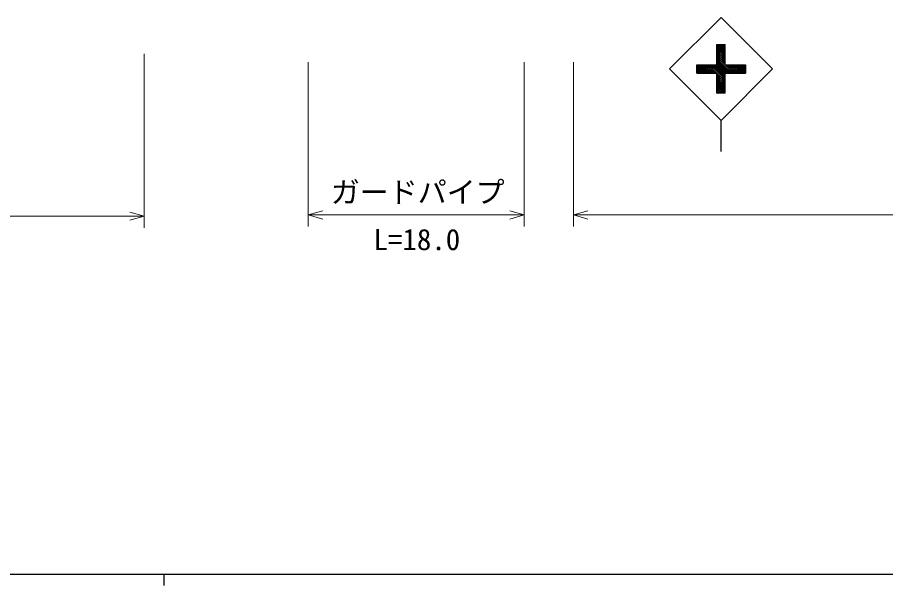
# Model space of a CAD drawing. Units: millimetres, scale not verified. Extents: x 40000 to 680000, y 20000 to 380000.
# Drawn here: x 155372 to 230310, y 204000 to 253053 of the extents above; entities that cross this region are included whole.
import ezdxf
from ezdxf.enums import TextEntityAlignment as Align

# ---------------------------------------------------------------- set-up
doc = ezdxf.new("R2010")
doc.units = ezdxf.units.MM
doc.header["$LTSCALE"] = 1000
for name, color, linetype, lineweight in [('M-STR-HTXT', 7, 'Continuous', 13), ('M-STR-STRC', 7, 'Continuous', 25), ('M-TTL-BAND', 7, 'Continuous', 25)]:
    doc.layers.add(name, color=color, linetype=linetype, lineweight=lineweight)
doc.styles.add('ＭＳ ゴシック', font='')
doc.styles.get('ＭＳ ゴシック').set_extended_font_data('MS Gothic')

msp = doc.modelspace()

# ---------------------------------------------------------------- hatches: boundary and pattern name
at = {"layer": 'M-STR-STRC'}
h = msp.add_hatch(dxfattribs=at)
h.set_pattern_fill('USER', color=256, style=0, pattern_type=2)
h.set_pattern_definition([(135, (215752, 248948), (-70.7107, -70.7107), [])])
h.paths.add_polyline_path([(215752, 250698), (216452, 250698), (216452, 248948), (218202, 248948), (218202, 248248), (216452, 248248), (216452, 246498), (215752, 246498), (215752, 248248), (214002, 248248), (214002, 248948), (215752, 248948)])

# ---------------------------------------------------------------- linework, layer by layer
at = {"layer": 'M-STR-HTXT'}
for p, q in [((166327, 234889), (166327, 249908)), ((180473, 249185), (180473, 235000)), ((199126, 235000), (199126, 249185)), ((203362, 235000), (203362, 249185)), ((102042, 235889), (166327, 235889)), ((180473, 236000), (199126, 236000)), ((568816, 236000), (203362, 236000))]:
    msp.add_line(p, q, dxfattribs=at)
for points in [[(165077, 236248), (166327, 235889), (165077, 235533)], [(181723, 235640), (180473, 236000), (181723, 236356)], [(197876, 236359), (199126, 236000), (197876, 235643)], [(204612, 235640), (203362, 236000), (204612, 236356)]]:
    msp.add_lwpolyline(points, dxfattribs=at)
at = {"layer": 'M-STR-STRC'}
for p, q in [((216102, 253053), (211648, 248598)), ((220557, 248598), (216102, 253053)), ((215752, 250698), (216452, 250698)), ((215752, 248948), (215752, 250698)), ((216452, 248948), (216452, 250698)), ((214002, 248248), (214002, 248948)), ((214002, 248948), (215752, 248948)), ((216452, 248948), (218202, 248948)), ((218202, 248948), (218202, 248248)), ((216102, 244144), (211648, 248598)), ((214002, 248248), (215752, 248248)), ((215752, 246498), (215752, 248248)), ((216102, 244144), (220557, 248598)), ((216452, 246498), (216452, 248248)), ((216452, 248248), (218202, 248248)), ((216452, 246498), (215752, 246498)), ((216102, 241470), (216102, 244144))]:
    msp.add_line(p, q, dxfattribs=at)
at = {"layer": 'M-TTL-BAND'}
for p, q in [((40000, 205000), (579000, 205000)), ((168000, 205000), (168000, 204000))]:
    msp.add_line(p, q, dxfattribs=at)

# ---------------------------------------------------------------- texts
at = {"layer": 'M-STR-HTXT', "style": 'ＭＳ ゴシック'}
for s, p in [('ガードパイプ', (182425, 236500)), ('L=18.0', (186112, 232411))]:
    msp.add_text(s, height=1833, dxfattribs=at).set_placement(p, align=Align.BOTTOM_LEFT)

doc.saveas('drawing.dxf')
